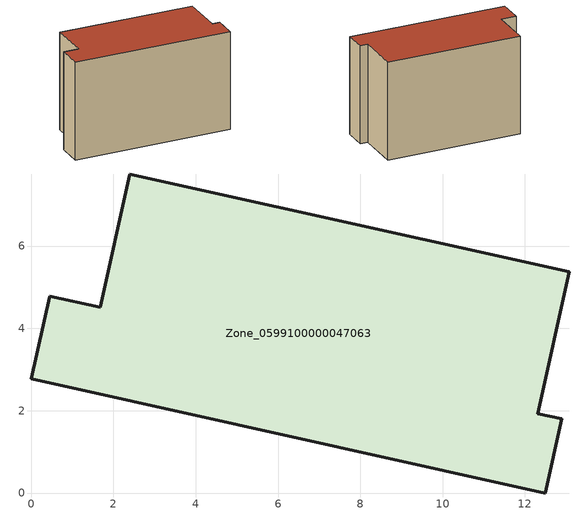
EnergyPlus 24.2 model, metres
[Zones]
Zone_0599100000047063
 floor ground (C_G): 12.49,0 0,2.78 0.45,4.78 1.68,4.51 2.4,7.75 13.08,5.38 12.31,1.93 12.9,1.8 z0
 wall outside (C_F): 1.68,4.51 0.45,4.78 0,2.78 12.49,0 12.9,1.8 12.31,1.93 13.08,5.38 2.4,7.75 1.68,4.51 z0:8.03
 roof outside (C_R): 12.9,1.8 12.31,1.93 13.08,5.38 2.4,7.75 1.68,4.51 0.45,4.78 0,2.78 12.49,0 z8.03
[BUILDING]
Pand.0599100000047063: North Axis=0; Terrain=City; Loads Convergence Tolerance Value=0.04; Temperature Convergence Tolerance Value=0.4; Solar Distribution=FullExterior; Maximum Number of Warmup Days=25; Minimum Number of Warmup Days=1
[Site:Location]
Rotterdam.The.Hague.AP_ZH_NLD Design_Conditions: Latitude=51.96; Longitude=4.45; Time Zone=1; Elevation=-4.5
[SITE:GROUNDTEMPERATURE:BUILDINGSURFACE]
18, 18, 18, 18, 18, 18, 18, 18, 18, 18, 18, 18
[MATERIAL] Thermal Absorptance=0.9; Solar Absorptance=0.7; Visible Absorptance=0.7
Name | Roughness | Thickness | Conductivity | Density | Specific Heat
G.TI.1975-1991 | MediumSmooth | 0.15 | 0.288461 | 540 | 1210
F.TI.1975-1991 | Rough | 0.3 | 0.230769 | 1920 | 840
R.TI.1975-1991 | MediumRough | 0.2 | 0.153846 | 1500 | 1000
[CONSTRUCTION]
C_G: G.TI.1975-1991
C_F: F.TI.1975-1991
C_R: R.TI.1975-1991
[ZONE]
Zone_0599100000047063: Type=1; Multiplier=1; Ceiling Height=Autocalculate; Volume=Autocalculate; Floor Area=autocalculate; Part of Total Floor Area=Yes
[ZONEINFILTRATION:DESIGNFLOWRATE]
Infil_Zone_0599100000047063: Zone or ZoneList or Space or SpaceList=Zone_0599100000047063; Schedule=AlwaysOn; Design Flow Rate Calculation Method=Flow/Area; Flow Rate per Floor Area=0.003; Constant Term Coefficient=1; Temperature Term Coefficient=0; Velocity Term Coefficient=0; Velocity Squared Term Coefficient=0
[HVACTEMPLATE:ZONE:IDEALLOADSAIRSYSTEM]
Zone_0599100000047063: Maximum Heating Supply Air Temperature=50; Minimum Cooling Supply Air Temperature=13; Maximum Heating Supply Air Humidity Ratio=0.0156; Minimum Cooling Supply Air Humidity Ratio=0.0077; Heating Limit=NoLimit; Cooling Limit=NoLimit; Dehumidification Control Type=ConstantSensibleHeatRatio; Cooling Sensible Heat Ratio=0.7; Dehumidification Setpoint=60; Humidification Control Type=None; Humidification Setpoint=30; Outdoor Air Method=None; Outdoor Air Flow Rate per Person=0.00944; Outdoor Air Flow Rate per Zone Floor Area=0; Outdoor Air Flow Rate per Zone=0; Demand Controlled Ventilation Type=None; Outdoor Air Economizer Type=NoEconomizer; Heat Recovery Type=None; Sensible Heat Recovery Effectiveness=0.7; Latent Heat Recovery Effectiveness=0.65
[ZONECONTROL:THERMOSTAT]
ThermostatControl_Zone_0599100000047063: Zone or ZoneList=Zone_0599100000047063; Control Type Schedule=DualSetpointControlType; Control 1=Thermostat_Zone_0599100000047063; Temperature Difference Between Cutout And Setpoint=0
[THERMOSTATSETPOINT:DUALSETPOINT]
Thermostat_Zone_0599100000047063: Heating Setpoint Temperature Schedule=HeatingSetpoint_Zone_0599100000047063; Cooling Setpoint Temperature Schedule=CoolingSetpoint_Zone_0599100000047063
[SCHEDULE:COMPACT]
HeatingSetpoint_Zone_0599100000047063: Through: 12/31, For: AllDays, Until: 24:00, 21
CoolingSetpoint_Zone_0599100000047063: Through: 12/31, For: AllDays, Until: 24:00, 24
DualSetpointControlType: Through: 12/31, For: AllDays, Until: 24:00, 4
AlwaysOn: Through: 12/31, For: AllDays, Until: 24:00, 1
